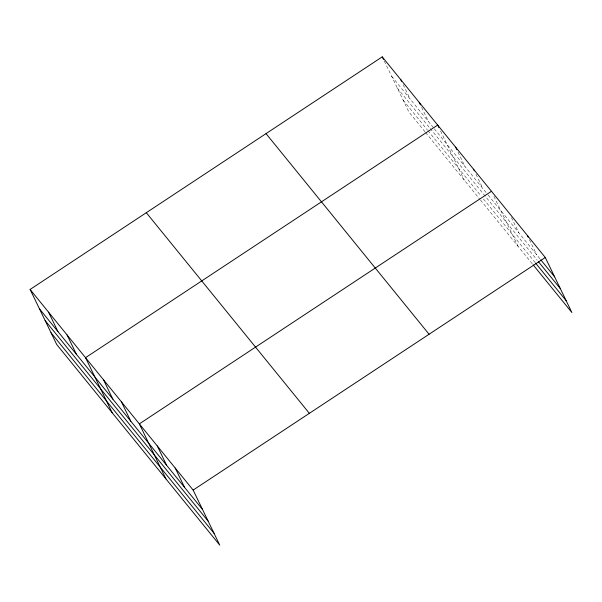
<?xml version="1.0" encoding="UTF-8"?>
<svg xmlns="http://www.w3.org/2000/svg" width="602" height="602" viewBox="0 0 602 602"><rect width="100%" height="100%" fill="white"/><g stroke="black" fill="none" stroke-linecap="round" stroke-linejoin="round"><path stroke-width="0.45" stroke-dasharray="3.01 2.26" d="M391.609 76.236L433.764 128.113M434.335 128.82L487.545 194.288M488.124 195.003L540.19 259.078M397.297 88.012L429.632 127.805M430.212 128.512L537.202 260.169M403.159 100.143L427.412 129.987M427.992 130.694L481.164 196.124M483.474 198.969L534.967 262.329M425.02 131.808L408.856 111.912L384.279 61.073M425.599 132.523L479.907 199.352M480.486 200.06L532.559 264.135M529.391 239.641L536.721 254.804M511.452 217.57L518.781 232.733M493.926 196.342L518.096 246.338M475.986 174.271L482.917 188.592M458.054 152.201L464.977 166.528M440.529 130.973L464.285 180.126M421.641 107.397L428.564 121.717M403.159 84.656L410.082 98.976"/><path stroke-width="0.9" d="M30.1 289.457L193.144 490.088L219.76 545.141L56.716 344.502L30.1 289.457L382.24 56.859L545.284 257.498L571.9 312.543L533.139 264.85M491.48 191.285L139.34 423.876L165.956 478.929M193.144 490.088L545.284 257.498M540.769 259.786L554.653 276.875M538.361 261.592L560.349 288.644M535.547 263.044L566.211 300.774M266.031 133.614L429.083 334.253M146.309 212.702L309.353 413.333M39.469 308.834L202.513 509.465M45.158 320.603L208.209 521.234M51.019 332.733L214.071 533.364M527.352 235.427L528.165 237.113M473.548 169.215L474.361 170.9M455.609 147.144L456.835 149.672M438.896 127.601L437.677 125.081L85.537 357.671L112.153 412.716M419.195 102.34L420.422 104.868M400.721 79.599L401.534 81.285M382.24 56.859L383.459 59.387M175.212 468.017L184.581 487.394M157.28 445.947L166.641 465.323M121.408 401.805L130.777 421.189M103.469 379.742L112.837 399.118M67.055 334.93L76.424 354.307M48.581 312.19L57.942 331.567"/></g></svg>
